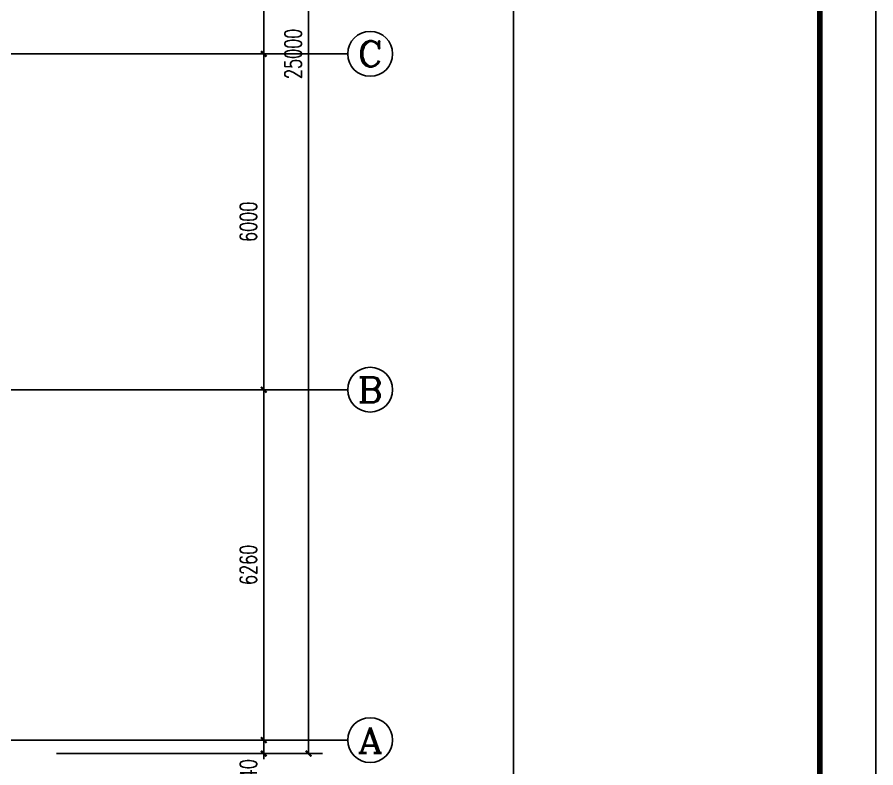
# Model space of a CAD drawing. Extents: x -17471 to 313636, y -71590 to 757901.
# Drawn here: x 110767 to 126100, y 163076 to 176488 of the extents above; entities that cross this region are included whole.
import ezdxf
from ezdxf.enums import TextEntityAlignment as Align

# ---------------------------------------------------------------- set-up
doc = ezdxf.new("R2010")
doc.units = 0
doc.header["$LTSCALE"] = 1000
doc.header["$MEASUREMENT"] = 0
for name, color, linetype in [('AXIS', 3, 'Continuous'), ('AXIS_TEXT', 7, 'Continuous'), ('DOTE', 1, 'Continuous'), ('PUB_TITLE', 4, 'Continuous'), ('图框', 7, 'Continuous'), ('玻璃', 155, 'Continuous')]:
    doc.layers.add(name, color=color, linetype=linetype)
doc.styles.add('_TCH_AXIS', font='COMPLEX', dxfattribs={"bigfont": 'GBCBIG'})
doc.styles.add('_TCH_DIM_T3', font='SIMPLEX', dxfattribs={"width": 0.705882, "bigfont": 'GBCBIG'})
doc.styles.add('COMPLEX', font='COMPLEX')
doc.dimstyles.new('_TCH_ARCH&&100', dxfattribs={"dimtxt": 297.5, "dimasz": 100, "dimexe": 250, "dimexo": 300, "dimgap": 126.25, "dimtad": 1, "dimdec": 0, "dimzin": 0, "dimdsep": 46, "dimtxsty": '_TCH_DIM_T3', "dimblk": 'ARCHTICK', "dimcen": 0.09, "dimclrt": 7, "dimazin": 2, "dimtfac": 1, "dimtdec": 0, "dimtix": 1, "dimtmove": 2, "dimatfit": 3, "dimfxl": 0, "dimtolj": 1, "dimtzin": 0, "dimarcsym": 0})

# ---------------------------------------------------------------- blocks, each defined once
blk = doc.blocks.new('建筑图签A1')
at = {"layer": '图框', "color": 4}
for p, q in [((119632, 58400), (119632, 1000)), ((119632, 58400), (119632, 1000)), ((119632, 1000), (119632, 58400)), ((125100, 58400), (125100, 1000))]:
    blk.add_line(p, q, dxfattribs=at)
at = {"layer": '玻璃'}
blk.add_line((119632, 42221, -1253), (119632, 1880, -4167), dxfattribs=at)
blk = doc.blocks.new('_ArchTick')
at = {"color": 0, "linetype": 'ByBlock', "const_width": 0.4}
blk.add_lwpolyline([(-0.5, -0.5), (0.5, 0.5)], dxfattribs=at)
blk = doc.blocks.new('*D1998')
at = {"layer": 'AXIS', "color": 0, "lineweight": -2, "transparency": 16777216}
for p, q in [((115170, 163572), (115170, 163672)), ((111470, 163572), (115420, 163572)), ((115170, 163332), (115170, 163572)), ((111470, 163332), (115420, 163332)), ((115170, 163332), (115170, 163232))]:
    blk.add_line(p, q, dxfattribs=at)
at = {"layer": 'Defpoints', "color": 0, "transparency": 16777216}
for p in [(111170, 163572), (115170, 163572), (111170, 163332)]:
    blk.add_point(p, dxfattribs=at)
at = {"layer": 'AXIS', "color": 0, "lineweight": -2, "transparency": 16777216, "xscale": 100, "yscale": 100, "zscale": 100}
for p, rotation in [((115170, 163572), 270), ((115170, 163332), 90)]:
    blk.add_blockref('_ArchTick', p, dxfattribs=dict(at, rotation=rotation))
at = {"layer": 'AXIS', "color": 7, "transparency": 16777216, "insert": (114895, 162962), "char_height": 297.5, "attachment_point": 5, "rotation": 90, "style": '_TCH_DIM_T3'}
blk.add_mtext('\\A1;240', dxfattribs=at)
blk = doc.blocks.new('*D1999')
at = {"layer": 'AXIS', "color": 0, "lineweight": -2, "transparency": 16777216}
for p, q in [((111470, 169832), (115420, 169832)), ((115170, 163572), (115170, 169832)), ((111470, 163572), (115420, 163572))]:
    blk.add_line(p, q, dxfattribs=at)
at = {"layer": 'Defpoints', "color": 0, "transparency": 16777216}
for p in [(111170, 169832), (115170, 169832), (111170, 163572)]:
    blk.add_point(p, dxfattribs=at)
at = {"layer": 'AXIS', "color": 0, "lineweight": -2, "transparency": 16777216, "xscale": 100, "yscale": 100, "zscale": 100}
for p, rotation in [((115170, 169832), 90), ((115170, 163572), 270)]:
    blk.add_blockref('_ArchTick', p, dxfattribs=dict(at, rotation=rotation))
at = {"layer": 'AXIS', "color": 7, "transparency": 16777216, "insert": (114895, 166702), "char_height": 297.5, "attachment_point": 5, "rotation": 90, "style": '_TCH_DIM_T3'}
blk.add_mtext('\\A1;6260', dxfattribs=at)
blk = doc.blocks.new('*D2000')
at = {"layer": 'AXIS', "color": 0, "lineweight": -2, "transparency": 16777216}
for p, q in [((111470, 175832), (115420, 175832)), ((115170, 169832), (115170, 175832)), ((111470, 169832), (115420, 169832))]:
    blk.add_line(p, q, dxfattribs=at)
at = {"layer": 'Defpoints', "color": 0, "transparency": 16777216}
for p in [(111170, 175832), (115170, 175832), (111170, 169832)]:
    blk.add_point(p, dxfattribs=at)
at = {"layer": 'AXIS', "color": 0, "lineweight": -2, "transparency": 16777216, "xscale": 100, "yscale": 100, "zscale": 100}
for p, rotation in [((115170, 175832), 90), ((115170, 169832), 270)]:
    blk.add_blockref('_ArchTick', p, dxfattribs=dict(at, rotation=rotation))
at = {"layer": 'AXIS', "color": 7, "transparency": 16777216, "insert": (114895, 172832), "char_height": 297.5, "attachment_point": 5, "rotation": 90, "style": '_TCH_DIM_T3'}
blk.add_mtext('\\A1;6000', dxfattribs=at)
blk = doc.blocks.new('*D2001')
at = {"layer": 'AXIS', "color": 0, "lineweight": -2, "transparency": 16777216}
for p, q in [((111470, 181832), (115420, 181832)), ((115170, 175832), (115170, 181832)), ((111470, 175832), (115420, 175832))]:
    blk.add_line(p, q, dxfattribs=at)
at = {"layer": 'Defpoints', "color": 0, "transparency": 16777216}
for p in [(111170, 181832), (115170, 181832), (111170, 175832)]:
    blk.add_point(p, dxfattribs=at)
at = {"layer": 'AXIS', "color": 0, "lineweight": -2, "transparency": 16777216, "xscale": 100, "yscale": 100, "zscale": 100}
for p, rotation in [((115170, 181832), 90), ((115170, 175832), 270)]:
    blk.add_blockref('_ArchTick', p, dxfattribs=dict(at, rotation=rotation))
at = {"layer": 'AXIS', "color": 7, "transparency": 16777216, "insert": (114895, 178832), "char_height": 297.5, "attachment_point": 5, "rotation": 90, "style": '_TCH_DIM_T3'}
blk.add_mtext('\\A1;6000', dxfattribs=at)
blk = doc.blocks.new('*D2004')
at = {"layer": 'AXIS', "color": 0, "lineweight": -2, "transparency": 16777216}
for p, q in [((111470, 188332), (116220, 188332)), ((115970, 163332), (115970, 188332)), ((111470, 163332), (116220, 163332))]:
    blk.add_line(p, q, dxfattribs=at)
at = {"layer": 'Defpoints', "color": 0, "transparency": 16777216}
for p in [(111170, 188332), (115970, 188332), (111170, 163332)]:
    blk.add_point(p, dxfattribs=at)
at = {"layer": 'AXIS', "color": 0, "lineweight": -2, "transparency": 16777216, "xscale": 100, "yscale": 100, "zscale": 100}
for p, rotation in [((115970, 188332), 90), ((115970, 163332), 270)]:
    blk.add_blockref('_ArchTick', p, dxfattribs=dict(at, rotation=rotation))
at = {"layer": 'AXIS', "color": 7, "transparency": 16777216, "insert": (115695, 175832), "char_height": 297.5, "attachment_point": 5, "rotation": 90, "style": '_TCH_DIM_T3'}
blk.add_mtext('\\A1;25000', dxfattribs=at)
blk = doc.blocks.new('_AXISO')
blk.add_circle((0, 0), 0.5)
at = {"layer": 'AXIS_TEXT', "style": 'COMPLEX', "width": 1.041667}
blk.add_attdef('A', text='', height=0.56, dxfattribs=at).set_placement((-0.25, -0.28), (0.25, -0.28), align=Align.FIT)

msp = doc.modelspace()

# ---------------------------------------------------------------- linework, layer by layer
at = {"layer": 'AXIS'}
for p, q in [((111170.2, 175832.3), (116670.2, 175832.3)), ((111170.2, 169832.3), (116670.2, 169832.3)), ((111170.2, 163572.3), (116670.2, 163572.3))]:
    msp.add_line(p, q, dxfattribs=at)
at = {"layer": 'DOTE'}
for p, q in [((11170.2, 175832.3), (111170.2, 175832.3)), ((110170.2, 169832.3), (111170.2, 169832.3)), ((11170.2, 163572.3), (111170.2, 163572.3))]:
    msp.add_line(p, q, dxfattribs=at)
at = {"layer": 'PUB_TITLE'}
msp.add_lwpolyline([(0, 143180.2), (126100, 143180.2), (126100, 202580.2), (0, 202580.2)], close=True, dxfattribs=at)
at = {"layer": 'PUB_TITLE', "const_width": 100}
msp.add_lwpolyline([(2500, 144180.2), (125100, 144180.2), (125100, 201580.2), (2500, 201580.2)], close=True, dxfattribs=at)

# ---------------------------------------------------------------- block references
msp.add_blockref('建筑图签A1', (0, 143180.2))
at = {"layer": 'AXIS'}
ref = msp.add_blockref('_AXISO', (117070.2, 175832.3), dxfattribs=dict(at, xscale=800, yscale=800, zscale=800))
ref.add_attrib('A', 'C', dxfattribs={"layer": 'AXIS_TEXT', "height": 452.5, "style": '_TCH_AXIS', "width": 1.4}).set_placement((116843.9, 175606.1), (117296.5, 175606.1), align=Align.FIT)
ref = msp.add_blockref('_AXISO', (117070.2, 169832.3), dxfattribs=dict(at, xscale=800, yscale=800, zscale=800))
ref.add_attrib('A', 'B', dxfattribs={"layer": 'AXIS_TEXT', "height": 452.5, "style": '_TCH_AXIS', "width": 1.235294}).set_placement((116843.9, 169606.1), (117296.5, 169606.1), align=Align.FIT)
ref = msp.add_blockref('_AXISO', (117070.2, 163572.3), dxfattribs=dict(at, xscale=800, yscale=800, zscale=800))
ref.add_attrib('A', 'A', dxfattribs={"layer": 'AXIS_TEXT', "height": 452.5, "style": '_TCH_AXIS', "width": 1.166667}).set_placement((116843.9, 163346.1), (117296.5, 163346.1), align=Align.FIT)

# ---------------------------------------------------------------- dimensions: what is measured, and where the dimension line sits
for p1, p2, distance, picture, middle in [((111170.2, 163332.3), (111170.2, 188332.3), -4800, '*D2004', (115695.2, 175832.3)), ((111170.2, 175832.3), (111170.2, 181832.3), -4000, '*D2001', (114895.2, 178832.3)), ((111170.2, 169832.3), (111170.2, 175832.3), -4000, '*D2000', (114895.2, 172832.3)), ((111170.2, 163572.3), (111170.2, 169832.3), -4000, '*D1999', (114895.2, 166702.3))]:
    dim = msp.add_aligned_dim(p1=p1, p2=p2, distance=distance, dimstyle='_TCH_ARCH&&100', dxfattribs=at)
    dim.commit()
    dim.dimension.update_dxf_attribs({"geometry": picture, "text_midpoint": middle})
dim = msp.add_linear_dim(base=(115170.2, 163572.3), p1=(111170.2, 163332.3), p2=(111170.2, 163572.3), angle=90, dimstyle='_TCH_ARCH&&100', dxfattribs=at)
dim.commit()
dim.dimension.update_dxf_attribs({"geometry": '*D1998', "text_midpoint": (114895.2, 162962.3), "dimtype": 129})

doc.saveas('drawing.dxf')
